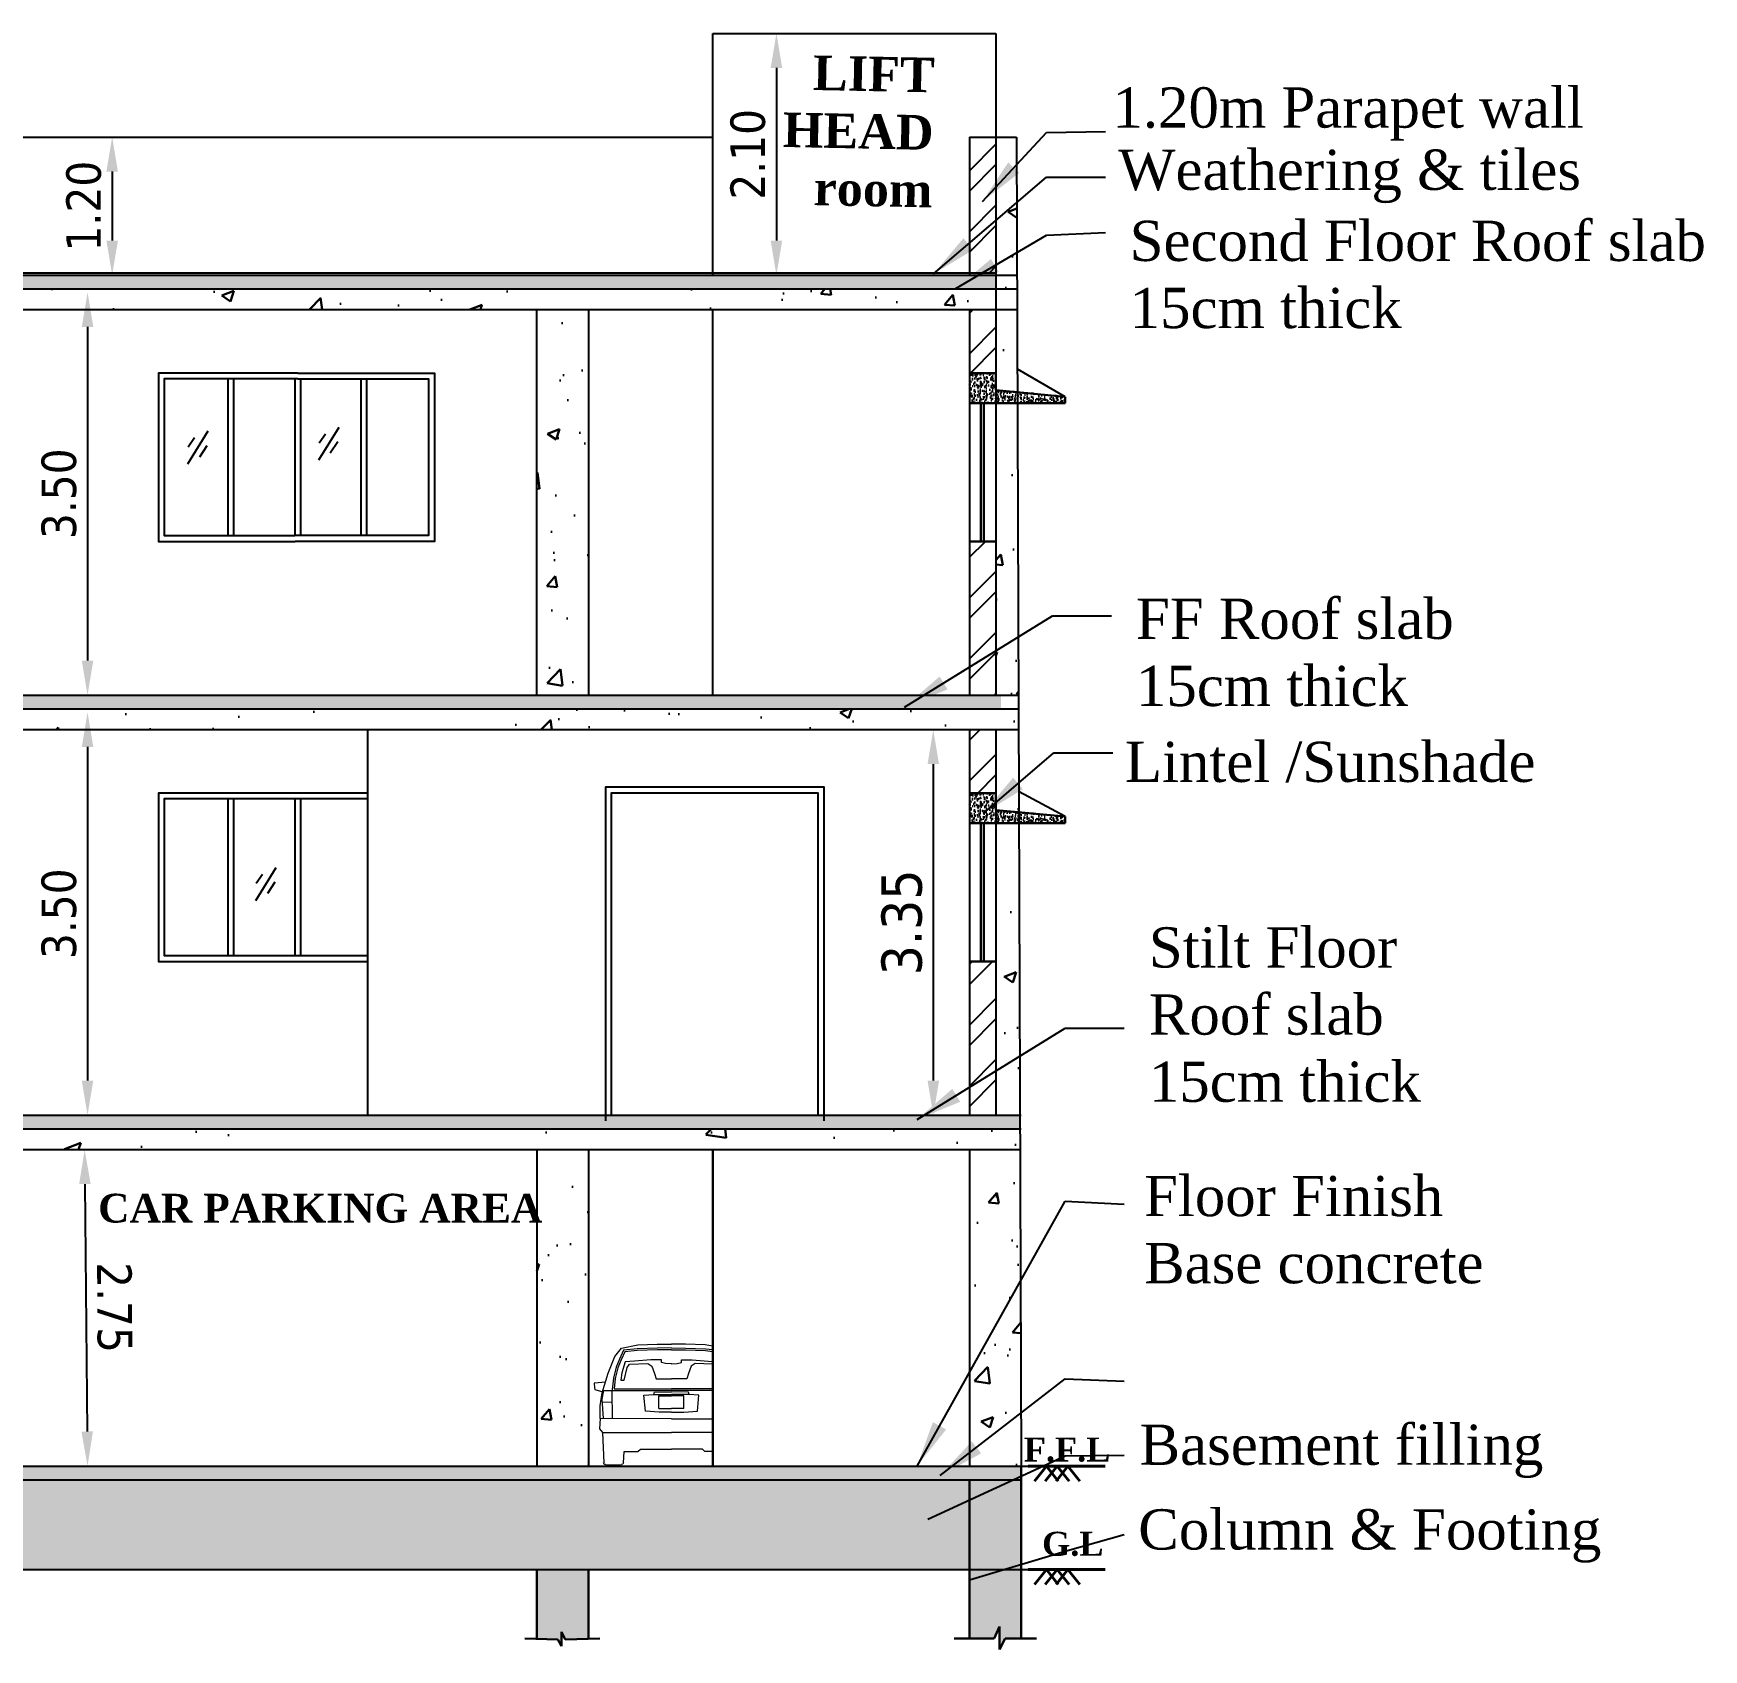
# Model space of a CAD drawing. Header units: metres. Extents: x -44 to 239, y -4 to 219.
# Drawn here: x 126.7 to 141.21, y 77.86 to 91.9 of the extents above; entities that cross this region are included whole.
import ezdxf

# ---------------------------------------------------------------- set-up
doc = ezdxf.new("R2010")
doc.units = ezdxf.units.M
doc.header["$MEASUREMENT"] = 0
doc.linetypes.add('ACAD_ISO02W100', pattern=[15, 12, -3])
for name, color, linetype in [('0 @ 1', 7, 'Continuous'), ('BLK_2_FLR_0_STILT_HEIGHT', 201, 'Continuous'), ('BLK_2_FLR_0_STILT_HEIGHT @ 1', 201, 'Continuous'), ('TEXT', 7, 'Continuous')]:
    doc.layers.add(name, color=color, linetype=linetype)
for name, color, linetype, lineweight in [('Auto', 150, 'Continuous', 15), ('BLK_2_FLR_1_KITCHEN', 2, 'Continuous', 0), ('BLK_2_FLR_1_KITCHEN @ 1', 2, 'Continuous', 0), ('BLK_2_FLR_1_ROOM_1', 2, 'Continuous', 0), ('BLK_2_FLR_1_ROOM_1 @ 1', 2, 'Continuous', 0), ('BLK_2_FLR_2_ROOM_1', 2, 'Continuous', 0), ('BLK_2_FLR_2_ROOM_1 @ 1', 2, 'Continuous', 0), ('OBJECT', 7, 'Continuous', 40)]:
    doc.layers.add(name, color=color, linetype=linetype, lineweight=lineweight)
doc.styles.add('CODE', font='tahoma.ttf')
doc.styles.get("Standard").update_dxf_attribs({"font": 'arial.ttf'})
doc.dimstyles.new('Copy of PROJECT IN m', dxfattribs={"dimscale": 100, "dimtxt": 60, "dimasz": 0.001, "dimexe": 0.001, "dimexo": 0.001, "dimgap": 0.001, "dimtad": 1, "dimdec": 0, "dimzin": 0, "dimdsep": 46, "dimlunit": 4, "dimtxsty": 'Standard', "dimblk": 'OBLIQUE', "dimcen": 0, "dimdle": 0.001, "dimclrd": 250, "dimclre": 250, "dimclrt": 5, "dimadec": 0, "dimazin": 0, "dimtfac": 1, "dimtdec": 0, "dimtofl": 0, "dimtmove": 0, "dimatfit": 3, "dimfxl": 0, "dimtolj": 1, "dimtzin": 0, "dimarcsym": 0})
doc.dimstyles.new('OUTER', dxfattribs={"dimscale": 0, "dimtxt": 0.35, "dimasz": 0.3, "dimexe": 0.18, "dimexo": 0.0625, "dimgap": 0.09, "dimtad": 1, "dimzin": 0, "dimdsep": 46, "dimtxsty": 'CODE', "dimcen": 0.09, "dimse1": 1, "dimse2": 1, "dimclrd": 256, "dimclrt": 1, "dimadec": 0, "dimazin": 0, "dimtfac": 1, "dimtofl": 0, "dimtmove": 2, "dimatfit": 3, "dimfxl": 0, "dimtolj": 1, "dimtzin": 0, "dimarcsym": 0})
pattern_1 = [(50, (-1672.572, 1617.4919), (1.07589027, -0.0941282), [0.1125, -1.2375]), (355, (-1672.572, 1617.4919), (-0.208127, 1.1282882), [0.09, -0.99]), (100.451444, (-1672.4824, 1617.4841), (0.86776327, 1.03416), [0.0956103, -1.05171317]), (46.1842, (-1672.572, 1617.7919), (1.600862, -0.2482789), [0.16875, -1.85625]), (96.635635, (-1672.4386, 1617.7712), (1.4019929, 1.4611779), [0.1434155, -1.5775706]), (351.18416, (-1672.572, 1617.792), (1.4019929, 1.4611779), [0.135, -1.485]), (21, (-1672.422, 1617.7169), (0.89536058, -0.60392834), [0.1125, -1.2375]), (326, (-1672.422, 1617.7169), (0.364973, 1.08772507), [0.09, -0.99]), (71.451445, (-1672.3474, 1617.6666), (1.26033357, 0.48379673), [0.0956103, -1.05171317]), (37.5, (-1672.57203, 1617.49192), (0.01823978, 0.49934078), [0, -0.978, 0, -1.005, 0, -0.99375]), (7.5, (-1672.57203, 1617.4919), (0.39460431, 0.59161757), [0, -0.573, 0, -0.9555, 0, -0.37875]), (327.5, (-1672.90653, 1617.49192), (0.800733654, -0.03383231), [0, -0.375, 0, -1.17, 0, -1.5525]), (317.5, (-1673.0565, 1617.4919), (0.87477925, 0.15015747), [0, -0.4875, 0, -0.777, 0, -1.1025])]
pattern_2 = [(50, (-1672.57203, 1617.49192), (0.35863009, -0.031376067), [0.0375, -0.4125]), (355, (-1672.57203, 1617.49192), (-0.069375667, 0.376096067), [0.03, -0.33]), (100.451444, (-1672.54215, 1617.4893), (0.289254423, 0.344719995), [0.031870096, -0.350571056]), (46.1842, (-1672.57203, 1617.5919), (0.533620665, -0.08275964), [0.05625, -0.61875]), (96.635635, (-1672.52756, 1617.585), (0.46733097, 0.4870593), [0.04780517, -0.52585688]), (351.184164, (-1672.57203, 1617.5919), (0.46733097, 0.4870593), [0.045, -0.495]), (21, (-1672.52203, 1617.56692), (0.298453526, -0.201309445), [0.0375, -0.4125]), (326, (-1672.52203, 1617.56692), (0.121657666, 0.36257502), [0.03, -0.33]), (71.451445, (-1672.49716, 1617.55015), (0.42011119, 0.161265576), [0.031870095, -0.350571056]), (37.5, (-1672.57203, 1617.49192), (0.006079928, 0.166446927), [0, -0.326, 0, -0.335, 0, -0.33125]), (7.5, (-1672.57203, 1617.49192), (0.131534769, 0.197205856), [0, -0.191, 0, -0.3185, 0, -0.12625]), (327.5, (-1672.68353, 1617.49192), (0.266911218, -0.011277436), [0, -0.125, 0, -0.39, 0, -0.5175]), (317.5, (-1672.73353, 1617.49192), (0.291593085, 0.050052491), [0, -0.1625, 0, -0.259, 0, -0.3675])]

# ---------------------------------------------------------------- blocks, each defined once
blk = doc.blocks.new('GL')
at = {"layer": 'OBJECT', "color": 251}
for p, q in [((0.675, 0), (0, 0)), ((0.326, 0), (0.221, -0.132)), ((0.421, 0), (0.316, -0.132)), ((0.326, 0), (0.431, -0.132)), ((0.516, 0), (0.412, -0.132)), ((0.421, 0), (0.526, -0.132)), ((0.516, 0), (0.621, -0.132))]:
    blk.add_line(p, q, dxfattribs=at)
blk = doc.blocks.new('_OBLIQUE')
at = {"color": 0, "linetype": 'ByBlock'}
blk.add_line((-0.5, -0.5), (0.5, 0.5), dxfattribs=at)
blk = doc.blocks.new('*D1064')
at = {"lineweight": -2}
blk.add_line((127.382, 90.703), (127.382, 90.103), dxfattribs=at)
for points in [[(127.332, 90.703), (127.432, 90.703), (127.382, 91.003)], [(127.332, 90.103), (127.432, 90.103), (127.382, 89.803)]]:
    blk.add_solid(points)
at = {"layer": 'Defpoints', "color": 0}
for p in [(127.382, 91.003), (127.382, 89.803), (127.382, 89.803)]:
    blk.add_point(p, dxfattribs=at)
at = {"color": 1, "insert": (127.136, 90.403), "char_height": 0.3, "attachment_point": 5, "rotation": 90, "style": 'CODE'}
blk.add_mtext('\\A1;1.20', dxfattribs=at)
blk = doc.blocks.new('*D1065')
at = {"lineweight": -2}
blk.add_line((133.154, 91.604), (133.154, 90.103), dxfattribs=at)
for points in [[(133.104, 91.604), (133.204, 91.604), (133.154, 91.904)], [(133.104, 90.103), (133.204, 90.103), (133.154, 89.803)]]:
    blk.add_solid(points)
at = {"layer": 'Defpoints', "color": 0}
for p in [(132.894, 91.904), (132.894, 89.803), (133.154, 89.803)]:
    blk.add_point(p, dxfattribs=at)
at = {"color": 1, "insert": (132.907, 90.853), "char_height": 0.3, "attachment_point": 5, "rotation": 90, "style": 'CODE'}
blk.add_mtext('\\A1;2.10', dxfattribs=at)
blk = doc.blocks.new('*D1066')
at = {"layer": 'BLK_2_FLR_2_ROOM_1', "lineweight": -2}
blk.add_line((127.168, 89.353), (127.168, 86.453), dxfattribs=at)
at = {"layer": 'BLK_2_FLR_2_ROOM_1'}
for points in [[(127.118, 89.353), (127.218, 89.353), (127.168, 89.653)], [(127.118, 86.453), (127.218, 86.453), (127.168, 86.153)]]:
    blk.add_solid(points, dxfattribs=at)
at = {"layer": 'Defpoints', "color": 0}
for p in [(127.168, 89.653), (127.168, 86.153), (127.168, 86.153)]:
    blk.add_point(p, dxfattribs=at)
at = {"layer": 'BLK_2_FLR_2_ROOM_1', "color": 1, "insert": (126.921, 87.903), "char_height": 0.3, "attachment_point": 5, "rotation": 90, "style": 'CODE'}
blk.add_mtext('\\A1;3.50', dxfattribs=at)
blk = doc.blocks.new('*D1067')
at = {"layer": 'BLK_2_FLR_1_ROOM_1', "lineweight": -2}
blk.add_line((127.168, 85.703), (127.168, 82.803), dxfattribs=at)
at = {"layer": 'BLK_2_FLR_1_ROOM_1'}
for points in [[(127.118, 85.703), (127.218, 85.703), (127.168, 86.003)], [(127.118, 82.803), (127.218, 82.803), (127.168, 82.503)]]:
    blk.add_solid(points, dxfattribs=at)
at = {"layer": 'Defpoints', "color": 0}
for p in [(127.168, 86.003), (127.168, 82.503), (127.168, 82.503)]:
    blk.add_point(p, dxfattribs=at)
at = {"layer": 'BLK_2_FLR_1_ROOM_1', "color": 1, "insert": (126.921, 84.253), "char_height": 0.3, "attachment_point": 5, "rotation": 90, "style": 'CODE'}
blk.add_mtext('\\A1;3.50', dxfattribs=at)
blk = doc.blocks.new('*D1068')
at = {"layer": 'BLK_2_FLR_0_STILT_HEIGHT', "lineweight": -2}
blk.add_line((127.145, 81.903), (127.165, 79.753), dxfattribs=at)
at = {"layer": 'BLK_2_FLR_0_STILT_HEIGHT'}
for points in [[(127.195, 81.904), (127.095, 81.903), (127.143, 82.203)], [(127.215, 79.754), (127.115, 79.753), (127.168, 79.453)]]:
    blk.add_solid(points, dxfattribs=at)
at = {"layer": 'Defpoints', "color": 0}
for p in [(127.143, 82.203), (127.168, 79.453), (127.168, 79.453)]:
    blk.add_point(p, dxfattribs=at)
at = {"layer": 'BLK_2_FLR_0_STILT_HEIGHT', "color": 1, "insert": (127.401, 80.831), "char_height": 0.3, "attachment_point": 5, "rotation": 270.5209, "style": 'CODE'}
blk.add_mtext('\\A1;2.75', dxfattribs=at)
blk = doc.blocks.new('BT')
at = {"layer": 'Auto'}
for p, q in [((1804.383, -1536.063), (1804.526, -1536.036)), ((1804.526, -1536.036), (1804.695, -1536.03)), ((1804.695, -1536.03), (1804.818, -1536.029)), ((1804.94, -1536.03), (1804.818, -1536.029)), ((1805.11, -1536.036), (1804.94, -1536.03)), ((1805.174, -1536.048), (1805.11, -1536.036)), ((1804.268, -1536.282), (1804.325, -1536.138)), ((1804.325, -1536.138), (1804.383, -1536.063)), ((1804.366, -1536.159), (1804.337, -1536.23)), ((1804.381, -1536.166), (1804.353, -1536.235)), ((1804.402, -1536.082), (1804.366, -1536.159)), ((1804.412, -1536.097), (1804.381, -1536.166)), ((1804.417, -1536.184), (1804.386, -1536.28)), ((1804.519, -1536.069), (1804.402, -1536.082)), ((1804.52, -1536.085), (1804.412, -1536.097)), ((1804.498, -1536.176), (1804.417, -1536.184)), ((1804.638, -1536.167), (1804.498, -1536.176)), ((1804.696, -1536.063), (1804.519, -1536.069)), ((1804.696, -1536.08), (1804.52, -1536.085)), ((1804.73, -1536.166), (1804.638, -1536.167)), ((1804.818, -1536.062), (1804.696, -1536.063)), ((1804.818, -1536.078), (1804.696, -1536.08)), ((1804.73, -1536.188), (1804.73, -1536.166)), ((1804.767, -1536.199), (1804.73, -1536.188)), ((1804.818, -1536.062), (1804.94, -1536.063)), ((1804.818, -1536.078), (1804.94, -1536.08)), ((1804.868, -1536.199), (1804.905, -1536.188)), ((1804.905, -1536.188), (1804.906, -1536.166)), ((1804.906, -1536.166), (1804.998, -1536.167)), ((1804.94, -1536.063), (1805.117, -1536.069)), ((1804.94, -1536.08), (1805.115, -1536.085)), ((1804.998, -1536.167), (1805.137, -1536.176)), ((1805.115, -1536.085), (1805.174, -1536.092)), ((1805.117, -1536.069), (1805.174, -1536.075)), ((1805.137, -1536.176), (1805.174, -1536.18)), ((1804.215, -1536.452), (1804.268, -1536.282)), ((1804.313, -1536.325), (1804.303, -1536.425)), ((1804.337, -1536.23), (1804.313, -1536.325)), ((1804.329, -1536.328), (1804.32, -1536.417)), ((1804.353, -1536.235), (1804.329, -1536.328)), ((1804.386, -1536.28), (1804.379, -1536.343)), ((1804.408, -1536.343), (1804.433, -1536.232)), ((1804.433, -1536.232), (1804.454, -1536.202)), ((1804.454, -1536.202), (1804.613, -1536.197)), ((1804.613, -1536.197), (1804.646, -1536.222)), ((1804.646, -1536.222), (1804.669, -1536.284)), ((1804.669, -1536.284), (1804.684, -1536.332)), ((1804.684, -1536.332), (1804.818, -1536.332)), ((1804.819, -1536.2), (1804.767, -1536.199)), ((1804.816, -1536.2), (1804.868, -1536.199)), ((1804.951, -1536.332), (1804.818, -1536.332)), ((1804.967, -1536.284), (1804.951, -1536.332)), ((1804.99, -1536.222), (1804.967, -1536.284)), ((1805.023, -1536.197), (1804.99, -1536.222)), ((1805.174, -1536.202), (1805.023, -1536.197)), ((1804.247, -1536.359), (1804.147, -1536.368)), ((1804.147, -1536.368), (1804.148, -1536.408)), ((1804.148, -1536.408), (1804.152, -1536.423)), ((1804.152, -1536.423), (1804.222, -1536.444)), ((1804.198, -1536.566), (1804.215, -1536.452)), ((1804.215, -1536.507), (1804.229, -1536.433)), ((1804.229, -1536.433), (1804.303, -1536.433)), ((1804.303, -1536.425), (1804.303, -1536.433)), ((1804.306, -1536.675), (1804.303, -1536.433)), ((1804.303, -1536.433), (1804.818, -1536.433)), ((1804.32, -1536.417), (1804.818, -1536.417)), ((1804.379, -1536.343), (1804.408, -1536.343)), ((1804.579, -1536.473), (1804.664, -1536.468)), ((1804.592, -1536.613), (1804.579, -1536.473)), ((1804.664, -1536.468), (1804.671, -1536.446)), ((1804.664, -1536.468), (1804.818, -1536.468)), ((1804.671, -1536.446), (1804.818, -1536.443)), ((1804.709, -1536.479), (1804.818, -1536.479)), ((1804.709, -1536.589), (1804.709, -1536.479)), ((1805.174, -1536.417), (1804.818, -1536.417)), ((1805.174, -1536.433), (1804.818, -1536.433)), ((1804.965, -1536.446), (1804.818, -1536.443)), ((1804.972, -1536.468), (1804.818, -1536.468)), ((1804.926, -1536.479), (1804.818, -1536.479)), ((1804.926, -1536.589), (1804.926, -1536.479)), ((1804.972, -1536.468), (1804.965, -1536.446)), ((1805.056, -1536.473), (1804.972, -1536.468)), ((1805.044, -1536.613), (1805.056, -1536.473)), ((1804.199, -1536.676), (1804.198, -1536.566)), ((1804.228, -1536.676), (1804.215, -1536.507)), ((1804.216, -1536.533), (1804.304, -1536.532)), ((1804.71, -1536.622), (1804.592, -1536.613)), ((1804.709, -1536.589), (1804.818, -1536.589)), ((1804.818, -1536.621), (1804.71, -1536.622)), ((1804.926, -1536.589), (1804.818, -1536.589)), ((1804.818, -1536.621), (1804.926, -1536.622)), ((1804.926, -1536.622), (1805.044, -1536.613)), ((1804.199, -1536.676), (1804.193, -1536.765)), ((1804.193, -1536.765), (1804.219, -1536.797)), ((1804.818, -1536.679), (1804.199, -1536.676)), ((1804.818, -1536.679), (1805.174, -1536.678)), ((1804.219, -1536.797), (1804.818, -1536.797)), ((1804.219, -1536.797), (1804.229, -1537.061)), ((1805.174, -1536.797), (1804.818, -1536.797)), ((1804.4, -1537.061), (1804.408, -1536.961)), ((1804.408, -1536.961), (1804.526, -1536.963)), ((1804.526, -1536.963), (1804.548, -1536.941)), ((1804.548, -1536.941), (1804.818, -1536.941)), ((1805.088, -1536.941), (1804.818, -1536.941)), ((1805.109, -1536.963), (1805.088, -1536.941)), ((1805.174, -1536.962), (1805.109, -1536.963)), ((1804.246, -1537.077), (1804.384, -1537.076))]:
    blk.add_line(p, q, dxfattribs=at)
at = {"layer": 'Auto', "extrusion": (0, 0, -1)}
for centre, major_axis, start_param, end_param in [((1804.245, -1537.06), (0.0116, 0.0116), 2.347378, 3.888575), ((1804.384, -1537.059), (-0.0116, 0.0116), 2.440562, 3.918175)]:
    blk.add_ellipse(centre, major_axis=major_axis, ratio=1, start_param=start_param, end_param=end_param, dxfattribs=at)
blk = doc.blocks.new('*D1086')
at = {"layer": 'BLK_2_FLR_1_KITCHEN', "lineweight": -2}
blk.add_line((134.517, 85.553), (134.517, 82.803), dxfattribs=at)
at = {"layer": 'BLK_2_FLR_1_KITCHEN'}
for points in [[(134.467, 85.553), (134.567, 85.553), (134.517, 85.853)], [(134.467, 82.803), (134.567, 82.803), (134.517, 82.503)]]:
    blk.add_solid(points, dxfattribs=at)
at = {"layer": 'Defpoints', "color": 0}
for p in [(134.003, 85.853), (134.003, 82.503), (134.517, 82.503)]:
    blk.add_point(p, dxfattribs=at)
at = {"layer": 'BLK_2_FLR_1_KITCHEN', "color": 1, "insert": (134.245, 84.178), "char_height": 0.35, "attachment_point": 5, "rotation": 90, "style": 'CODE'}
blk.add_mtext('\\A1;3.35', dxfattribs=at)

msp = doc.modelspace()

# ---------------------------------------------------------------- hatches: boundary and pattern name
at = {"lineweight": 30, "ltscale": 50}
h = msp.add_hatch(dxfattribs=at)
h.set_pattern_fill('AR-CONC', scale=0.15)
h.set_pattern_definition(pattern_1)
h.paths.add_polyline_path([(121.3417, 91.00347), (121.1217, 91.00347), (121.1217, 88.78316), (121.3417, 88.80425), (121.3417, 88.95164)])
h.paths.add_polyline_path([(121.1217, 85.13316), (121.3417, 85.15425), (121.3417, 85.30164), (121.3417, 88.68925), (121.1217, 88.68925)])
h.paths.add_polyline_path([(121.1217, 82.50347), (121.3417, 82.50347), (121.3417, 85.03925), (121.1217, 85.03925)])
h.paths.add_polyline_path([(135.0617, 91.00308), (135.0617, 89.80347), (135.244, 89.80347), (135.23919, 91.00278)])
h.paths.add_polyline_path([(135.24521, 89.50347), (135.0617, 89.50347), (135.0617, 88.80425), (135.24808, 88.78639)])
h.paths.add_polyline_path([(135.24448, 89.68347), (135.244, 89.80347), (135.0617, 89.80347), (135.0617, 89.68347)])
h.paths.add_polyline_path([(135.0617, 89.68347), (135.0617, 89.50347), (135.24521, 89.50347), (135.24448, 89.68347)])
h.paths.add_polyline_path([(135.24847, 88.68925), (135.0617, 88.68925), (135.0617, 86.15347), (135.25864, 86.15347)])
h.paths.add_polyline_path([(135.25984, 85.85347), (135.0617, 85.85347), (135.0617, 85.15425), (135.26272, 85.13498)])
h.paths.add_polyline_path([(135.0617, 82.50347), (135.27328, 82.50347), (135.26311, 85.03925), (135.0617, 85.03925)])
h = msp.add_hatch()
h.set_pattern_fill('ANSI32', color=256)
h.set_pattern_definition([(45, (-1672.57203, 1617.49192), (-0.26516504, 0.26516504), []), (45, (-1672.39526, 1617.49192), (-0.26516504, 0.26516504), [])])
h.paths.add_polyline_path([(121.3417, 82.50347), (121.5717, 82.50347), (121.5717, 83.83925), (121.3417, 83.83925)])
h.paths.add_polyline_path([(121.3417, 85.30164), (121.5717, 85.30164), (121.5717, 85.85347), (121.3417, 85.85347)])
h.paths.add_polyline_path([(121.3417, 86.15347), (121.5717, 86.15347), (121.5717, 87.48925), (121.3417, 87.48925)])
h.paths.add_polyline_path([(121.3417, 88.95164), (121.5717, 88.95164), (121.5717, 89.50347), (121.3417, 89.50347)])
h.paths.add_polyline_path([(121.5717, 91.00347), (121.3417, 91.00347), (121.3417, 89.82347), (121.5717, 89.82347)])
h.paths.add_polyline_path([(134.8317, 89.82347), (135.0617, 89.82347), (135.0617, 91.00308), (134.8317, 91.00347)])
h.paths.add_polyline_path([(135.0617, 89.50347), (134.8317, 89.50347), (134.8317, 88.95164), (135.0617, 88.95164)])
h.paths.add_polyline_path([(135.0617, 87.48925), (134.8317, 87.48925), (134.8317, 86.15347), (135.0617, 86.15347)])
h.paths.add_polyline_path([(134.8317, 85.30164), (135.0617, 85.30164), (135.0617, 85.85347), (134.8317, 85.85347)])
h.paths.add_polyline_path([(135.0617, 83.83925), (134.8317, 83.83925), (134.8317, 82.50347), (135.0617, 82.50347)])
h = msp.add_hatch(dxfattribs=at)
h.set_pattern_fill('AR-CONC', scale=0.05)
h.set_pattern_definition(pattern_2)
h.paths.add_polyline_path([(135.0617, 89.68347), (135.0617, 89.80347), (121.3417, 89.80347), (121.3417, 89.68347)])
h = msp.add_hatch(dxfattribs=at)
h.set_pattern_fill('AR-CONC', scale=0.15)
h.set_pattern_definition(pattern_1)
h.paths.add_polyline_path([(134.8317, 79.45347), (135.2817, 79.45347), (135.27448, 82.20347), (134.8317, 82.20347)])
h.paths.add_polyline_path([(131.5217, 82.20347), (131.0717, 82.20347), (131.0717, 79.45347), (131.5217, 79.45347)])
h.paths.add_polyline_path([(121.1217, 79.45347), (121.5717, 79.45347), (121.5717, 82.20347), (121.1217, 82.20347)])
h.paths.add_polyline_path([(126.1217, 79.45347), (126.5717, 79.45347), (126.5717, 82.20347), (126.1217, 82.20347)])
h.paths.add_polyline_path([(126.1217, 82.50347), (126.5717, 82.50347), (126.5717, 85.85347), (126.1217, 85.85347)])
h.paths.add_polyline_path([(126.5717, 89.50347), (126.1217, 89.50347), (126.1217, 86.15347), (126.5717, 86.15347)])
h.paths.add_polyline_path([(135.0617, 89.50347), (135.0617, 89.68347), (121.3417, 89.68347), (121.3417, 89.50347)])
h.paths.add_polyline_path([(135.25984, 85.85347), (135.25912, 86.03347), (121.3417, 86.03347), (121.3417, 85.85347)])
h = msp.add_hatch(dxfattribs=at)
h.set_pattern_fill('AR-CONC', scale=0.15)
h.set_pattern_definition([(50, (-1691.2989, 1617.4919), (1.07589027, -0.0941282), [0.1125, -1.2375]), (355, (-1691.2989, 1617.4919), (-0.208127, 1.1282882), [0.09, -0.99]), (100.451444, (-1691.2093, 1617.4841), (0.86776327, 1.03416), [0.0956103, -1.05171317]), (46.1842, (-1691.299, 1617.7919), (1.600862, -0.2482789), [0.16875, -1.85625]), (96.635635, (-1691.1655, 1617.7712), (1.4019929, 1.4611779), [0.1434155, -1.5775706]), (351.18416, (-1691.299, 1617.792), (1.4019929, 1.4611779), [0.135, -1.485]), (21, (-1691.1489, 1617.7169), (0.89536058, -0.60392834), [0.1125, -1.2375]), (326, (-1691.1489, 1617.7169), (0.364973, 1.08772507), [0.09, -0.99]), (71.451445, (-1691.0743, 1617.6666), (1.26033357, 0.48379673), [0.0956103, -1.05171317]), (37.5, (-1691.29894, 1617.49192), (0.01823978, 0.49934078), [0, -0.978, 0, -1.005, 0, -0.99375]), (7.5, (-1691.29894, 1617.4919), (0.39460431, 0.59161757), [0, -0.573, 0, -0.9555, 0, -0.37875]), (327.5, (-1691.63344, 1617.49192), (0.800733654, -0.03383231), [0, -0.375, 0, -1.17, 0, -1.5525]), (317.5, (-1691.78344, 1617.4919), (0.87477925, 0.15015747), [0, -0.4875, 0, -0.777, 0, -1.1025])])
h.paths.add_polyline_path([(131.0717, 86.15347), (131.5217, 86.15347), (131.5217, 89.50347), (131.0717, 89.50347)])
at = {"linetype": 'ACAD_ISO02W100', "lineweight": 30, "ltscale": 50}
h = msp.add_hatch(dxfattribs=at)
h.set_pattern_fill('AR-CONC', scale=0.01)
h.set_pattern_definition([(50, (1978.62874, 6718.337864), (0.07172601826, -0.0062752135), [0.0075, -0.0825]), (355, (1978.62874, 6718.337864), (-0.0138751334, 0.0752192134), [0.006, -0.066]), (100.4514445, (1978.634716, 6718.33734), (0.0578508847, 0.0689439991), [0.0063740192, -0.0701142112]), (46.1842, (1978.62874, 6718.357864), (0.1067241331, -0.0165519281), [0.01125, -0.12375]), (96.6356355, (1978.63763, 6718.35649), (0.0934661946, 0.09741186), [0.0095610342, -0.105171376]), (351.184164, (1978.62874, 6718.35786), (0.0934661945, 0.09741186), [0.009, -0.0990000001]), (21, (1978.63874, 6718.352864), (0.0596907052, -0.04026188907), [0.0075, -0.0825]), (326, (1978.63874, 6718.352864), (0.0243315332, 0.0725150045), [0.006, -0.066]), (71.4514447, (1978.64371, 6718.34951), (0.0840222377, 0.0322531153), [0.006374019, -0.0701142112]), (37.5, (1978.62874, 6718.337864), (0.00121598553, 0.03328938538), [0, -0.0652, 0, -0.067, 0, -0.06625]), (7.5, (1978.62874, 6718.337864), (0.02630695374, 0.03944117119), [0, -0.0382, 0, -0.0637, 0, -0.02525]), (327.5, (1978.60644, 6718.337864), (0.05338224362, -0.00225548717), [0, -0.025, 0, -0.078, 0, -0.1035]), (317.5, (1978.59644, 6718.337864), (0.05831861693, 0.01001049823), [0, -0.0325, 0, -0.0518, 0, -0.0735])])
h.paths.add_polyline_path([(134.8317, 88.95164), (135.06114, 88.95164), (135.06226, 88.80425), (135.6617, 88.74675), (135.6617, 88.68925), (134.8317, 88.68925)])
at = {"lineweight": 30, "ltscale": 50}
h = msp.add_hatch(dxfattribs=at)
h.set_pattern_fill('AR-CONC', scale=0.05)
h.set_pattern_definition(pattern_2)
h.paths.add_polyline_path([(121.3417, 86.15347), (121.3417, 86.03347), (135.10392, 86.03347), (135.1042, 86.15347)])
h.paths.add_polyline_path([(121.1217, 79.45347), (121.1217, 79.33347), (135.2817, 79.33347), (135.2817, 79.45347)])
at = {"linetype": 'ACAD_ISO02W100', "lineweight": 30, "ltscale": 50}
h = msp.add_hatch(dxfattribs=at)
h.set_pattern_fill('AR-CONC', scale=0.01)
h.set_pattern_definition([(50, (1978.62874, 6714.687864), (0.07172601826, -0.0062752135), [0.0075, -0.0825]), (355, (1978.62874, 6714.687864), (-0.0138751334, 0.0752192134), [0.006, -0.066]), (100.4514445, (1978.634716, 6714.68734), (0.0578508847, 0.0689439991), [0.0063740192, -0.0701142112]), (46.1842, (1978.62874, 6714.707864), (0.1067241331, -0.0165519281), [0.01125, -0.12375]), (96.6356355, (1978.63763, 6714.70649), (0.0934661946, 0.09741186), [0.0095610342, -0.105171376]), (351.184164, (1978.62874, 6714.70786), (0.0934661945, 0.09741186), [0.009, -0.0990000001]), (21, (1978.63874, 6714.702864), (0.0596907052, -0.04026188907), [0.0075, -0.0825]), (326, (1978.63874, 6714.702864), (0.0243315332, 0.0725150045), [0.006, -0.066]), (71.4514447, (1978.64371, 6714.69951), (0.0840222377, 0.0322531153), [0.006374019, -0.0701142112]), (37.5, (1978.62874, 6714.687864), (0.00121598553, 0.03328938538), [0, -0.0652, 0, -0.067, 0, -0.06625]), (7.5, (1978.62874, 6714.687864), (0.02630695374, 0.03944117119), [0, -0.0382, 0, -0.0637, 0, -0.02525]), (327.5, (1978.60644, 6714.687864), (0.05338224362, -0.00225548717), [0, -0.025, 0, -0.078, 0, -0.1035]), (317.5, (1978.59644, 6714.687864), (0.05831861693, 0.01001049823), [0, -0.0325, 0, -0.0518, 0, -0.0735])])
h.paths.add_polyline_path([(134.8317, 85.30164), (135.06114, 85.30164), (135.06226, 85.15425), (135.6617, 85.09675), (135.6617, 85.03925), (134.8317, 85.03925)])
at = {"lineweight": 30, "ltscale": 50}
h = msp.add_hatch(dxfattribs=at)
h.set_pattern_fill('AR-CONC', scale=0.05)
h.set_pattern_definition(pattern_2)
h.paths.add_polyline_path([(121.1217, 82.50347), (121.1217, 82.38347), (135.27376, 82.38347), (135.27328, 82.50347)])
h = msp.add_hatch(dxfattribs=at)
h.set_pattern_fill('AR-CONC', scale=0.2)
h.set_pattern_definition([(50, (-1672.572, 1617.4919), (1.43452037, -0.12550427), [0.15, -1.65]), (355, (-1672.572, 1617.4919), (-0.2775027, 1.5043843), [0.12, -1.32]), (100.451444, (-1672.4525, 1617.4815), (1.1570177, 1.37888), [0.1274804, -1.4022842]), (46.1842, (-1672.572, 1617.892), (2.1344827, -0.3310386), [0.225, -2.475]), (96.63564, (-1672.3942, 1617.8643), (1.8693239, 1.9482372), [0.1912207, -2.1034275]), (351.18416, (-1672.572, 1617.892), (1.8693239, 1.9482372), [0.18, -1.98]), (21, (-1672.372, 1617.7919), (1.1938141, -0.8052378), [0.15, -1.65]), (326, (-1672.372, 1617.7919), (0.4866307, 1.4503001), [0.12, -1.32]), (71.451445, (-1672.2725, 1617.7248), (1.68044475, 0.6450623), [0.1274804, -1.4022842]), (37.5, (-1672.57203, 1617.4919), (0.02431971, 0.66578771), [0, -1.304, 0, -1.34, 0, -1.325]), (7.5, (-1672.572, 1617.4919), (0.52613907, 0.78882342), [0, -0.764, 0, -1.274, 0, -0.505]), (327.5, (-1673.01803, 1617.4919), (1.06764487, -0.04510974), [0, -0.5, 0, -1.56, 0, -2.07]), (317.5, (-1673.218, 1617.4919), (1.16637234, 0.20020996), [0, -0.65, 0, -1.036, 0, -1.47])])
h.paths.add_polyline_path([(135.27448, 82.20347), (135.27376, 82.38347), (121.1217, 82.38347), (121.1217, 82.20347)])
h = msp.add_hatch(color=256)
h.dxf.hatch_style = 1
h.paths.add_polyline_path([(121.5717, 79.33347), (121.1217, 79.33347), (121.1217, 78.55347), (121.5717, 78.55347)])
h.paths.add_polyline_path([(121.5717, 78.55347), (121.1217, 78.55347), (121.1217, 77.95347), (121.26204, 77.95347), (121.31244, 77.85789), (121.31244, 78.05771), (121.35852, 77.95347), (121.5717, 77.95347)])
h.paths.add_polyline_path([(126.5717, 78.55347), (126.1217, 78.55347), (126.1217, 77.95347), (126.30627, 77.95347), (126.33823, 77.89287), (126.33823, 78.01956), (126.36744, 77.95347), (126.5717, 77.95347)])
h.paths.add_polyline_path([(131.5217, 78.55347), (131.0717, 78.55347), (131.0717, 77.95114), (131.25571, 77.94695), (131.28766, 77.88635), (131.28766, 78.01304), (131.31688, 77.94695), (131.5217, 77.95134)])
h.paths.add_polyline_path([(135.2817, 78.55347), (134.8317, 78.55347), (134.8317, 77.95347), (135.04488, 77.95347), (135.09096, 78.05771), (135.09096, 77.85789), (135.14136, 77.95347), (135.2817, 77.95347)])
h.paths.add_polyline_path([(135.2817, 79.33347), (134.8317, 79.33347), (134.8317, 78.55347), (135.2817, 78.55347)])
at = {"linetype": 'ACAD_ISO02W100', "lineweight": 30, "ltscale": 50}
h = msp.add_hatch(dxfattribs=at)
h.set_pattern_fill('AR-SAND', scale=0.1)
h.set_pattern_definition([(37.5, (-1672.57203, 1616.54192), (-0.006299336, 0.192682377), [0, -0.152, 0, -0.17, 0, -0.1625]), (7.5, (-1672.57203, 1616.54192), (0.17697767, 0.282214607), [0, -0.082, 0, -0.137, 0, -0.0525]), (327.5, (-1672.69503, 1616.54192), (0.311414186, 0.000565905), [0, -0.05, 0, -0.18, 0, -0.235]), (317.5, (-1672.69503, 1616.54192), (0.30061266, 0.087767556), [0, -0.025, 0, -0.118, 0, -0.135])])
h.paths.add_polyline_path([(121.5717, 79.33347), (121.5717, 78.55347), (134.8317, 78.55347), (134.8317, 79.33347)])

# ---------------------------------------------------------------- linework, layer by layer
at = {"color": 1}
for p, q in [((132.6017, 91.90347), (135.0617, 91.90386)), ((132.6017, 89.80347), (132.6017, 91.90347)), ((135.0617, 91.90386), (135.0617, 86.15347)), ((126.5717, 91.00347), (132.6017, 91.00347)), ((134.8317, 91.00347), (134.8317, 89.80347)), ((134.8317, 91.00347), (135.23919, 91.00278)), ((135.23919, 91.00278), (135.2817, 79.45347)), ((121.3417, 89.82347), (135.07047, 89.82347)), ((121.3417, 89.80347), (135.244, 89.80347)), ((121.3417, 89.68347), (135.24448, 89.68347)), ((121.3417, 89.50347), (135.24521, 89.50347)), ((131.0717, 86.15347), (131.0717, 89.50347)), ((131.5217, 89.50347), (131.5217, 86.15347)), ((132.6017, 86.15347), (132.6017, 89.50347)), ((134.8317, 89.50347), (134.8317, 86.15347)), ((135.6617, 88.74675), (135.24728, 88.98587)), ((121.3417, 86.15347), (135.25864, 86.15347)), ((121.3417, 86.03347), (135.25912, 86.03347)), ((121.3417, 85.85347), (135.25984, 85.85347)), ((129.6017, 85.85347), (129.6017, 82.50347)), ((129.6017, 85.85347), (129.6017, 82.50347)), ((134.8317, 85.85347), (134.8317, 82.50347)), ((135.0617, 85.85347), (135.0617, 82.50347)), ((135.6617, 85.09675), (135.26201, 85.31345)), ((121.1217, 82.50347), (135.2817, 82.50347)), ((121.1217, 82.38347), (135.2817, 82.38347)), ((121.1217, 82.20347), (135.2817, 82.20347)), ((131.0717, 82.20347), (131.0717, 79.45347)), ((131.5217, 82.20347), (131.5217, 79.45347)), ((132.6017, 82.20347), (132.6017, 79.45347)), ((132.6017, 79.45347), (132.6017, 82.20347)), ((134.8317, 82.20347), (134.8317, 79.45347)), ((120.47123, 79.45347), (136.00923, 79.45347)), ((121.1217, 79.33347), (135.2817, 79.33347)), ((120.47123, 78.55347), (136.00923, 78.55347))]:
    msp.add_line(p, q, dxfattribs=at)
at = {"color": 4}
for p, q in [((128.3859, 88.90164), (128.3859, 87.53925)), ((128.4359, 88.90164), (128.4359, 87.53925)), ((128.96924, 88.90164), (128.96924, 87.53925)), ((129.01924, 88.90164), (129.01924, 87.53925)), ((129.54293, 88.90164), (129.54293, 87.53925)), ((129.59293, 88.90164), (129.59293, 87.53925)), ((128.21342, 88.4469), (128.03579, 88.16056)), ((128.0969, 88.38807), (128.04287, 88.30932)), ((129.35123, 88.48014), (129.1736, 88.19381)), ((129.23472, 88.42131), (129.18068, 88.34256)), ((128.20497, 88.32057), (128.13968, 88.22156)), ((129.34278, 88.35381), (129.27749, 88.2548)), ((128.3859, 85.25164), (128.3859, 83.88925)), ((128.4359, 85.25164), (128.4359, 83.88925)), ((128.96924, 85.25164), (128.96924, 83.88925)), ((129.01924, 85.25164), (129.01924, 83.88925)), ((128.80428, 84.653), (128.62665, 84.36667)), ((128.68777, 84.59417), (128.63373, 84.51542)), ((128.79583, 84.52667), (128.73054, 84.42766))]:
    msp.add_line(p, q, dxfattribs=at)
at = {"color": 7, "linetype": 'ACAD_ISO02W100', "lineweight": 30, "ltscale": 50}
for p, q in [((134.8317, 88.95164), (135.0617, 88.95164)), ((135.0617, 88.80425), (135.0617, 88.95164)), ((134.93049, 87.48925), (134.93049, 88.68925)), ((134.9567, 87.48925), (134.9567, 88.68925)), ((135.0617, 88.80425), (135.6617, 88.74675)), ((135.6617, 88.74675), (135.6617, 88.68925)), ((134.8317, 85.30164), (135.0617, 85.30164)), ((135.0617, 85.15425), (135.0617, 85.30164)), ((135.0617, 85.15425), (135.6617, 85.09675)), ((135.6617, 85.09675), (135.6617, 85.03925)), ((134.93049, 83.83925), (134.93049, 85.03925)), ((134.9567, 83.83925), (134.9567, 85.03925))]:
    msp.add_line(p, q, dxfattribs=at)
at = {"color": 7, "lineweight": 30, "ltscale": 50}
for p, q in [((135.6617, 88.68925), (134.8317, 88.68925)), ((134.8317, 87.48925), (135.0617, 87.48925)), ((135.6617, 85.03925), (134.8317, 85.03925)), ((134.8317, 83.83925), (135.0617, 83.83925))]:
    msp.add_line(p, q, dxfattribs=at)
at = {"color": 7, "lineweight": 30}
for p, q in [((135.2817, 79.45347), (135.2817, 77.95347)), ((134.8317, 79.33347), (134.8317, 77.95347)), ((131.0717, 78.55347), (131.0717, 77.95347)), ((131.5217, 78.55347), (131.5217, 77.95347)), ((131.25571, 77.94695), (130.96917, 77.95347)), ((131.28766, 77.88635), (131.25571, 77.94695)), ((131.31688, 77.94695), (131.28766, 78.01304)), ((131.28766, 78.01304), (131.28766, 77.88635)), ((131.62066, 77.95347), (131.31688, 77.94695)), ((134.69845, 77.95347), (135.04488, 77.95347)), ((135.04488, 77.95347), (135.09096, 78.05771)), ((135.09096, 78.05771), (135.09096, 77.85789)), ((135.09096, 77.85789), (135.14136, 77.95347)), ((135.14136, 77.95347), (135.41327, 77.95347))]:
    msp.add_line(p, q, dxfattribs=at)
at = {"color": 4}
for points in [[(128.99576, 88.95164), (127.7832, 88.95164), (127.7832, 87.48925), (128.97127, 87.48925)], [(128.99576, 88.90164), (127.8332, 88.90164), (127.8332, 87.53925), (128.96924, 87.53925)], [(128.99576, 88.90164), (130.13197, 88.90164), (130.13197, 87.53925), (128.96924, 87.53925)], [(128.99576, 88.95164), (130.18197, 88.95164), (130.18197, 87.48925), (128.97127, 87.48925)], [(129.6017, 85.30164), (127.7832, 85.30164), (127.7832, 83.83925), (129.6017, 83.83925)], [(129.6017, 85.25164), (127.8332, 85.25164), (127.8332, 83.88925), (129.6017, 83.88925)]]:
    msp.add_lwpolyline(points, dxfattribs=at)
at = {"color": 5}
for points in [[(133.5679, 82.45347), (133.5679, 85.35164), (131.6679, 85.35164), (131.6679, 82.45347)], [(133.5179, 82.50347), (133.5179, 85.30164), (131.7179, 85.30164), (131.7179, 82.50347)]]:
    msp.add_lwpolyline(points, dxfattribs=at)

# ---------------------------------------------------------------- block references
at = {"color": 1}
msp.add_blockref('BT', (-1672.57596, 1616.54192), dxfattribs=at)
at = {"layer": 'OBJECT', "color": 7, "lineweight": 30, "xscale": -0.9872431044981288, "yscale": 0.9872431044981288, "zscale": 0.9872431044981288}
for p in [(136.00923, 79.45347), (136.00923, 78.55347)]:
    msp.add_blockref('GL', p, dxfattribs=at)

# ---------------------------------------------------------------- texts
at = {"color": 7, "lineweight": 20, "insert": (134.53226, 91.69133), "char_height": 0.3, "width": 1.2966712, "attachment_point": 3, "rotation": 358.871089}
msp.add_mtext('{\\fTimes New Roman|b1|i0|c0|p18;LIFT\\PHEAD room}', dxfattribs=at)
at = {"color": 7, "linetype": 'ACAD_ISO02W100', "lineweight": 30, "ltscale": 50, "char_height": 0.35, "attachment_point": 1}
for s, width, insert in [('{\\fTimes New Roman|b0|i0|c0|p18;1.20m Parapet wall}', 6.5866004, (136.07377, 91.43497)), ('{\\fTimes New Roman|b0|i0|c0|p18;Second Floor Roof slab\\P15cm thick}', 6.6932359, (136.22342, 90.27611)), ('{\\fTimes New Roman|b0|i0|c0|p18;FF Roof slab\\P15cm thick}', 5.6109521, (136.27797, 86.99153)), ('{\\fTimes New Roman|b0|i0|c0|p18;Lintel /Sunshade}', 4.3358033, (136.1822, 85.74857)), ('{\\fTimes New Roman|b0|i0|c0|p18;Stilt Floor\\PRoof slab\\P15cm thick}', 3.9429807, (136.39029, 84.13564)), ('{\\fTimes New Roman|b0|i0|c0|p18;Floor Finish \\PBase concrete}', 5.029597, (136.34863, 81.97505)), ('{\\fTimes New Roman|b0|i0|c0|p18;Basement filling}', 3.9746926, (136.30923, 79.81385)), ('{\\fTimes New Roman|b0|i0|c0|p18;Column & Footing}', 3.9179906, (136.29805, 79.07758))]:
    msp.add_mtext_dynamic_manual_height_columns(s, width=width, gutter_width=1, heights=[0], dxfattribs=dict(at, insert=insert))
at = {"color": 7, "lineweight": 30, "insert": (136.12315, 90.89372), "char_height": 0.35, "attachment_point": 1}
msp.add_mtext_dynamic_manual_height_columns('{\\fTimes New Roman|b0|i0|c0|p18;Weathering & tiles}', width=7.2126778, gutter_width=1, heights=[0], dxfattribs=at)
at = {"color": 7, "linetype": 'ACAD_ISO02W100', "lineweight": 30, "ltscale": 50, "insert": (127.26004, 81.81941), "char_height": 0.25, "width": 5.029597, "attachment_point": 1}
msp.add_mtext('{\\fTimes New Roman|b1|i0|c0|p18;CAR PARKING AREA}', dxfattribs=at)
at = {"layer": 'TEXT', "color": 7, "lineweight": 30, "char_height": 0.2087921, "attachment_point": 5}
for s, insert in [('\\A1;{\\fTimes New Roman Baltic|b1|i0|c0|p18;F.F.L}', (135.67956, 79.59454)), ('\\A1;{\\fTimes New Roman Baltic|b1|i0|c0|p18;G.L}', (135.72932, 78.77545))]:
    msp.add_mtext(s, dxfattribs=dict(at, insert=insert))

# ---------------------------------------------------------------- dimensions: what is measured, and where the dimension line sits
at = {"layer": '0 @ 1', "color": 1}
for p1, p2, distance, picture, middle in [((132.89376, 91.90351), (132.89376, 89.80347), 0.25991, '*D1065', (132.90743, 90.85349)), ((127.3825, 91.00347), (127.3825, 89.80347), 0, '*D1064', (127.13625, 90.40347))]:
    dim = msp.add_aligned_dim(p1=p1, p2=p2, distance=distance, dimstyle='OUTER', override={"dimscale": 1, "dimtxt": 0.3, "dimtad": 3, "dimtix": 0, "dimtofl": 0, "dimtmove": 2, "dimatfit": 3}, dxfattribs=at)
    dim.commit()
    dim.dimension.update_dxf_attribs({"geometry": picture, "text_midpoint": middle})
at = {"layer": 'BLK_2_FLR_0_STILT_HEIGHT @ 1'}
dim = msp.add_aligned_dim(p1=(127.14257, 82.20347), p2=(127.16757, 79.45347), distance=0, dimstyle='OUTER', override={"dimscale": 1, "dimtxt": 0.3, "dimtix": 0, "dimtofl": 0, "dimtmove": 2, "dimatfit": 3}, dxfattribs=at)
dim.commit()
dim.dimension.update_dxf_attribs({"geometry": '*D1068', "text_midpoint": (127.40131, 80.83071)})
at = {"layer": 'BLK_2_FLR_1_KITCHEN @ 1', "color": 2}
dim = msp.add_linear_dim(base=(134.51703, 82.50347), p1=(134.0033, 85.85347), p2=(134.0033, 82.50347), angle=90, dimstyle='OUTER', override={"dimscale": 1, "dimtix": 0, "dimtofl": 0, "dimtmove": 2, "dimatfit": 3}, dxfattribs=at)
dim.commit()
dim.dimension.update_dxf_attribs({"geometry": '*D1086', "text_midpoint": (134.24474, 84.17847)})
at = {"layer": 'BLK_2_FLR_1_ROOM_1 @ 1', "color": 2}
dim = msp.add_aligned_dim(p1=(127.16757, 86.00347), p2=(127.16757, 82.50347), distance=0, dimstyle='OUTER', override={"dimscale": 1, "dimtxt": 0.3, "dimtix": 0, "dimtofl": 0, "dimtmove": 2, "dimatfit": 3}, dxfattribs=at)
dim.commit()
dim.dimension.update_dxf_attribs({"geometry": '*D1067', "text_midpoint": (126.92133, 84.25347)})
at = {"layer": 'BLK_2_FLR_2_ROOM_1 @ 1', "color": 2}
dim = msp.add_aligned_dim(p1=(127.16757, 89.65347), p2=(127.16757, 86.15347), distance=0, dimstyle='OUTER', override={"dimscale": 1, "dimtxt": 0.3, "dimtix": 0, "dimtofl": 0, "dimtmove": 2, "dimatfit": 3}, dxfattribs=at)
dim.commit()
dim.dimension.update_dxf_attribs({"geometry": '*D1066', "text_midpoint": (126.92133, 87.90347)})

# ---------------------------------------------------------------- leaders
at = {"color": 7, "linetype": 'ACAD_ISO02W100', "lineweight": 30, "ltscale": 50}
for points in [[(134.94417, 90.44349), (135.4994, 91.0426), (136.01277, 91.05193)], [(134.51823, 89.81307), (135.4994, 90.65547), (136.01277, 90.65579)], [(134.70725, 89.68347), (135.4994, 90.15051), (136.01277, 90.17267)], [(134.26589, 86.04897), (135.55165, 86.84137), (136.06503, 86.84169)], [(134.95026, 85.12503), (135.56379, 85.65249), (136.07717, 85.65281)], [(134.37595, 82.46505), (135.66171, 83.25744), (136.17509, 83.25776)], [(134.37595, 79.45347), (135.66171, 81.75427), (136.17509, 81.72987)], [(134.57606, 79.37007), (135.66171, 80.2109), (136.17509, 80.19007)], [(134.46903, 78.99192), (135.66171, 79.5431), (136.17509, 79.54791)], [(134.8317, 78.4644), (135.66171, 78.71235), (136.17509, 78.85828)]]:
    msp.add_leader(points, dimstyle='Copy of PROJECT IN m', override={"dimasz": 0.004, "dimtad": 0}, dxfattribs=at)

doc.saveas('drawing.dxf')
